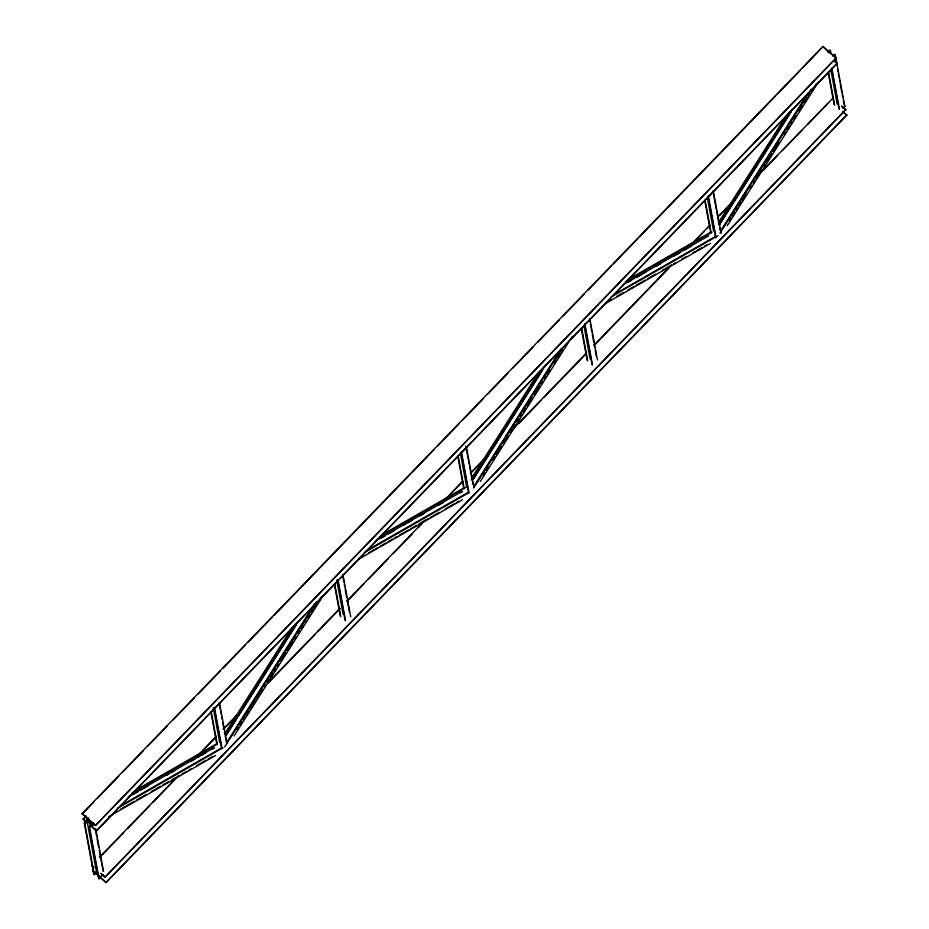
<?xml version="1.0" encoding="UTF-8"?>
<svg xmlns="http://www.w3.org/2000/svg" width="929" height="929" viewBox="0 0 929 929"><rect width="100%" height="100%" fill="white"/><g stroke="black" fill="none" stroke-linecap="round" stroke-linejoin="round"><path stroke-width="1.39" d="M87.721 819.854L87.756 820.713L91.843 823.489M88.638 817.822L87.802 820.713M87.558 818.426L85.166 822.537L87.442 821.236M93.353 823.489L91.077 824.789L89.962 826.705L95.002 824.522M90.45 827.124L92.842 823.024M224.47 734.27L292.368 627.238M224.946 734.7L295.039 624.207M225.979 735.222L298.255 621.28M226.386 735.025L237.336 717.769M238.068 716.607L254.86 690.142M255.591 688.993L272.383 662.516M273.114 661.367L296.479 624.543M227.082 741.899L314.687 603.792M229.916 738.23L232.842 733.631M235.025 730.182L257.658 694.497M259.121 692.198L264.231 684.139M265.694 681.84L267.877 678.391M268.609 677.241L285.4 650.764M286.132 649.615L288.327 646.166M289.778 643.855L294.168 636.957M296.351 633.497L311.691 609.331M224.644 746.928L316.626 601.911M235.095 730.647L237.29 727.198M238.753 724.887L240.205 722.588M242.399 719.139L243.862 716.84M245.326 714.529L246.777 712.229M248.972 708.781L250.435 706.481M255.545 698.422L256.996 696.123M265.764 682.304L267.947 678.855M269.41 676.556L270.873 674.257M273.068 670.796L274.519 668.497M279.629 660.438L281.092 658.138M286.202 650.079L287.665 647.78M289.86 644.331L292.043 640.871M296.421 633.973L298.615 630.512M300.079 628.213L301.542 625.914M303.725 622.465L305.188 620.154M306.651 617.855L308.103 615.555M310.298 612.106L311.761 609.796M237.267 729.822L238.73 727.523M240.193 725.224L242.376 721.775M243.839 719.464L245.302 717.165M246.754 714.865L248.949 711.417M250.412 709.106L252.595 705.657M253.327 704.507L255.521 701.058M256.985 698.747L260.631 692.999M261.363 691.85L262.826 689.539M264.277 687.239L265.74 684.94M267.935 681.491L269.387 679.192M270.85 676.881L273.045 673.432M274.508 671.133L275.959 668.834M277.423 666.523L278.886 664.223M281.069 660.774L286.178 652.715M287.642 650.416L293.483 641.207M294.946 638.908L296.409 636.609M298.592 633.148L300.055 630.849M301.519 628.55L303.702 625.089M305.165 622.79L306.628 620.491M308.091 618.191L310.274 614.731M311.738 612.432L313.932 608.983M314.652 607.833L316.847 604.373M319.042 600.924L321.957 596.325M234.096 736L323.176 595.594M471.409 478.54L538.576 372.657M471.166 480.107L540.515 370.776M472.919 479.48L545.927 364.4M473.325 479.294L493.044 448.219M493.775 447.07L501.799 434.412M502.531 433.251L510.567 420.593M511.298 419.443L528.09 392.979M528.81 391.829L542.687 369.951M474.022 486.169L560.895 349.211M477.587 481.35L479.782 477.901M481.234 475.59L503.866 439.916M506.061 436.467L510.439 429.558M511.902 427.259L514.097 423.798M514.817 422.649L531.609 396.184M532.34 395.034L534.535 391.573M535.998 389.274L541.108 381.215M541.839 380.066L558.631 353.601M473.767 487.737L562.115 348.48M483.475 475.242L484.938 472.942M486.401 470.643L488.584 467.182M492.974 460.285L495.157 456.824M496.62 454.525L498.815 451.076M499.535 449.926L501.73 446.466M503.924 443.017L508.302 436.107M510.497 432.659L511.949 430.359M514.143 426.899L515.607 424.599M517.058 422.3L519.253 418.851M520.716 416.54L522.168 414.241M523.631 411.942L525.826 408.493M527.289 406.194L532.398 398.135M534.581 394.674L539.691 386.627M541.154 384.316L542.617 382.016M544.8 378.567L546.264 376.268M547.727 373.957L549.922 370.508M554.299 363.611L556.483 360.15M557.946 357.851L560.141 354.402M560.872 353.252L563.055 349.792M565.25 346.343L566.713 344.044M480.316 481.419L569.384 341.013M570.847 338.702L572.299 336.403M718.349 222.809L786.248 115.777M718.837 223.227L789.65 111.585M719.127 224.899L792.867 108.658M719.545 224.702L758.238 163.713M758.97 162.563L775.03 137.237M775.761 136.087L791.09 111.921M720.962 230.427L807.835 93.469M723.796 226.769L725.99 223.308M727.453 221.009L744.245 194.544M744.977 193.383L750.086 185.335M751.538 183.025L774.171 147.351M775.634 145.052L780.743 136.993M782.206 134.693L787.316 126.634M788.047 125.485L804.839 99.02M719.987 233.156L811.249 89.289M729.695 220.661L731.146 218.361M732.609 216.051L734.804 212.602M736.256 210.302L737.719 208.003M739.182 205.692L741.377 202.243M742.828 199.944L746.486 194.184M750.133 188.436L751.596 186.137M753.779 182.676L755.242 180.377M756.705 178.078L758.169 175.778M760.352 172.318L761.815 170.019M764.01 166.57L765.461 164.259M766.924 161.96L772.034 153.9M773.497 151.601L779.338 142.392M784.448 134.345L785.911 132.034M787.362 129.735L789.557 126.286M791.02 123.987L792.472 121.676M793.935 119.376L796.13 115.928M799.045 111.317L802.702 105.569M804.154 103.27L807.812 97.51M808.544 96.361L809.995 94.061M811.458 91.762L812.921 89.451M815.105 86.002L816.568 83.703M727.256 225.677L818.519 81.822M828.552 52.639L830.433 50.63L829.945 50.212L827.971 52.256M89.184 822.722L88.278 819.401L82.158 813.653L822.978 46.45L836.205 57.935L95.443 825.498L89.451 820.423L89.66 823.14M82.228 814.013L93.817 802.017M97.684 798.011L118.924 776.005M122.791 772.011L143.078 751.004M147.908 745.999L167.22 725.99M173.015 719.998L194.266 697.993M198.132 693.986L220.347 670.982M223.239 667.974L245.453 644.97M248.357 641.974L272.499 616.961M274.438 614.963L410.618 473.929M412.557 471.932L433.808 449.926M437.664 445.92L458.914 423.914M462.781 419.908L483.068 398.913M487.888 393.908L508.175 372.901M513.005 367.896L533.292 346.889M538.123 341.895L559.363 319.89M563.229 315.883L584.48 293.878M588.347 289.883L611.526 265.868M613.454 263.871L637.608 238.869M639.535 236.86L775.727 95.826M777.654 93.829L799.869 70.825M802.761 67.817L822.978 46.45M86.269 822.049L83.157 819.03L86.049 816.034M83.227 819.401L86.118 816.394M97.115 872.656L94.247 874.619L93.759 874.201L84.191 822.525L88.139 818.437M94.247 874.619L84.667 822.943L87.012 820.818L91.077 824.789M103.003 874.7L99.055 878.788L98.567 878.369L88.987 826.694L90.798 823.826M832.907 56.286L834.753 54.381L835.241 54.799L844.809 106.475L842.835 108.519M99.055 878.788L89.474 827.124L93.423 823.024M95.443 825.498L836.205 57.935M837.192 63.311L96.442 830.874L837.192 63.311L834.091 60.606M99.461 857.328L177.694 776.307M197.982 755.3L216.329 736.291M223.099 729.288L239.519 712.288M267.529 683.279L339.968 608.263M346.726 601.26L424.959 520.24M445.246 499.233L462.63 481.222M470.353 473.221L485.809 457.219M511.891 430.208L586.257 353.194M593.991 345.193L671.261 265.171M691.548 244.164L709.895 225.155M717.618 217.154L731.146 203.149M758.192 175.14L832.628 98.486M102.422 854.692L123.673 832.686M127.54 828.68L149.755 805.675M152.658 802.679L175.836 778.665M199.979 753.663L216.399 736.651M224.133 728.65L238.614 713.646M268.562 682.641L314.919 634.623M317.823 631.627L340.037 608.623M347.76 600.622L364.18 583.609M368.047 579.615L388.322 558.608M393.153 553.603L412.476 533.606M418.271 527.602L422.126 523.596M445.316 499.593L462.7 481.594M471.386 472.582L485.879 457.579M518.719 423.578L540.933 400.562M543.837 397.566L586.327 353.554M595.024 344.554L655.874 281.533M656.838 280.535L669.391 267.529M694.509 241.528L704.17 231.518M707.062 228.522L709.965 225.515M719.615 215.516L729.277 205.518M763.081 170.506L777.573 155.503M782.404 150.498L801.715 130.49M807.51 124.498L827.797 103.491M93.759 874.201L95.745 872.157M98.567 878.369L100.413 876.465M845.773 109.599L105.023 877.173L845.773 109.599L841.709 106.069M846.772 114.987L106.022 882.55L846.772 114.987L842.638 111.387M628.654 279.234L710.534 232.343M625.728 281.615L712.148 232.111M623.417 284.669L708.711 235.827M628.77 281.998L631.046 280.686M636.725 277.434L642.415 274.183M643.553 273.521L645.829 272.22M656.06 266.368L660.612 263.755M674.257 255.939L679.947 252.688M684.487 250.087L691.315 246.173M614.127 294.481L715.33 236.512M611.201 296.85L718.094 235.641M605.453 302.866L611.143 299.602M616.821 296.351L623.649 292.438M628.201 289.836L633.88 286.585M636.156 285.284L645.249 280.07M647.525 278.77L655.491 274.206M662.307 270.304L664.583 269.004M665.721 268.342L671.412 265.09M673.688 263.79L675.952 262.489M681.642 259.226L686.194 256.625M693.011 252.723L695.287 251.411M696.425 250.76L702.115 247.509M704.391 246.208L706.655 244.908M604.802 303.934L710.557 243.375M382.853 534.314L463.594 488.085M379.926 536.695L466.346 487.202M375.339 541.061L461.771 491.557M380.693 538.379L385.245 535.778M388.647 533.815L394.337 530.564M403.43 525.349L405.706 524.049M407.982 522.748L412.534 520.147M419.351 516.234L423.903 513.632M438.685 505.167L443.238 502.566M460.296 492.788L462.572 491.487M366.049 550.862L468.39 492.254M364.261 552.592L468.878 492.672M358.513 558.596L363.065 555.995M368.743 552.732L377.848 547.529M380.124 546.229L385.802 542.966M388.078 541.665L392.63 539.064M394.906 537.763L397.171 536.451M399.447 535.15L408.551 529.948M410.827 528.636L416.506 525.384M418.782 524.084L427.874 518.87M430.15 517.569L439.254 512.355M444.933 509.104L449.485 506.502M450.623 505.852L454.037 503.89M456.313 502.589L458.578 501.288M357.862 559.664L462.479 499.756M134.775 790.707L216.654 743.815M131.848 793.076L217.131 744.234M128.399 796.792L213.693 747.95M132.615 794.759L138.305 791.508M140.569 790.207L148.535 785.644M166.732 775.227L169.008 773.927M171.273 772.626L174.687 770.664M190.608 761.548L195.16 758.947M197.436 757.646L199.712 756.345M201.976 755.045L206.528 752.432M212.218 749.18L214.494 747.88M87.918 821.654L85.642 822.955L87.593 820.992M120.247 805.942L221.45 747.984M117.321 808.323L223.076 747.752M112.711 813.676L114.987 812.376M120.665 809.124L129.77 803.91M130.908 803.26L134.31 801.309M136.586 800.008L145.69 794.794M151.369 791.543L160.473 786.329M162.738 785.028L168.428 781.765M171.842 779.814L175.256 777.863M177.532 776.563L179.796 775.262M182.072 773.95L186.624 771.349M188.901 770.048L191.177 768.747M196.855 765.484L201.407 762.883M202.545 762.233L205.959 760.282M208.224 758.981L212.776 756.369M108.647 816.707L215.54 755.486M92.087 823.489L91.065 823.547M99.008 875.722L92.737 870.705L106.022 882.55M83.157 819.03L86.304 821.759M823.048 46.81L829.516 52.86M831.095 53.801L836.263 58.295M834.219 61.024L837.261 63.671M844.809 106.475L843.265 100.309M836.623 101.656L838.655 103.421M841.697 106.37L845.843 109.97M842.777 111.817L846.842 115.347M82.158 813.653L95.373 825.138M92.226 826.915L96.372 830.514M92.377 827.344L96.442 830.874M93.771 867.094L91.739 865.329L93.875 867.489M100.889 873.272L104.954 876.813M100.878 873.574L105.023 877.173M105.952 882.19L99.902 876.802M834.753 54.381L835.183 56.681M835.821 60.118L836.239 62.417M837.517 69.303L837.946 71.603M838.364 73.902L839.003 77.351M839.433 79.639L839.862 81.938M840.28 84.237L840.919 87.674M841.14 88.824L841.779 92.273M842.197 94.572L842.626 96.871M830.433 50.63L830.863 52.93M829.945 50.212L830.584 53.65M831.792 67.956L839.444 109.297M831.513 68.676L838.968 108.867M831.037 70.836L837.203 104.129M828.691 72.973L834.648 105.116M828.203 72.543L834.161 104.698M713.251 190.7L721.125 233.191M712.984 191.432L715.539 205.216M715.748 206.366L716.387 209.803M716.816 212.102L717.455 215.551M717.664 216.701L719.151 224.737M719.789 228.174L720.219 230.473M708.316 195.822L715.98 237.162M708.049 196.553L715.702 237.882M707.561 198.701L713.518 230.856M705.216 200.838L711.173 232.982M704.728 200.409L710.697 232.564M589.787 318.577L597.452 359.906M589.509 319.297L589.938 321.597M590.368 323.896L591.007 327.333M591.216 328.483L591.854 331.932M592.284 334.231L592.923 337.668M593.132 338.818L593.77 342.267M594.2 344.566L594.618 346.854M595.257 350.303L596.325 356.051M584.84 323.687L592.505 365.027M584.573 324.418L592.028 364.609M584.097 326.567L590.054 358.722M581.751 328.703L587.709 360.858M581.264 328.285L587.221 360.429M466.312 446.443L473.976 487.783M465.835 446.025L467.531 455.21M467.74 456.36L468.379 459.797M468.599 460.947L469.238 464.395M469.656 466.683L471.793 478.168M472.431 481.617L472.849 483.916M461.376 451.552L469.04 492.893M461.527 454.583L468.553 492.475M460.621 454.432L466.579 486.587M458.276 456.569L464.233 488.724M457.788 456.151L463.745 488.306M342.847 574.308L350.721 616.798M342.569 575.039L342.998 577.327M343.207 578.477L343.846 581.926M344.276 584.225L344.705 586.513M345.123 588.812L346.61 596.848M347.249 600.297L349.385 611.781M337.901 579.417L345.565 620.758M337.633 580.149L345.077 620.34M336.728 580.01L343.115 614.452M334.8 584.434L340.769 616.589M334.533 585.165L340.281 616.171M219.581 703.323L227.036 743.514M219.105 702.905L219.523 705.204M219.743 706.342L220.382 709.791M220.591 710.94L221.23 714.389M221.659 716.677L222.077 718.976M222.716 722.425L223.784 728.162M224.423 731.611L224.853 733.91M225.271 736.198L225.91 739.647M226.13 740.796L226.548 743.095M214.436 707.294L222.101 748.623M214.158 708.014L221.613 748.205M213.252 707.875L219.639 742.317M211.336 712.299L217.293 744.454M210.848 711.881L216.805 744.036M95.687 828.9L103.56 871.379M95.42 829.62L95.838 831.919M96.059 833.069L96.697 836.506M97.115 838.806L98.613 846.842M99.252 850.29L101.377 861.775M101.807 864.075L102.445 867.512M102.654 868.661L103.084 870.961M87.012 820.818L96.593 872.482"/></g></svg>
